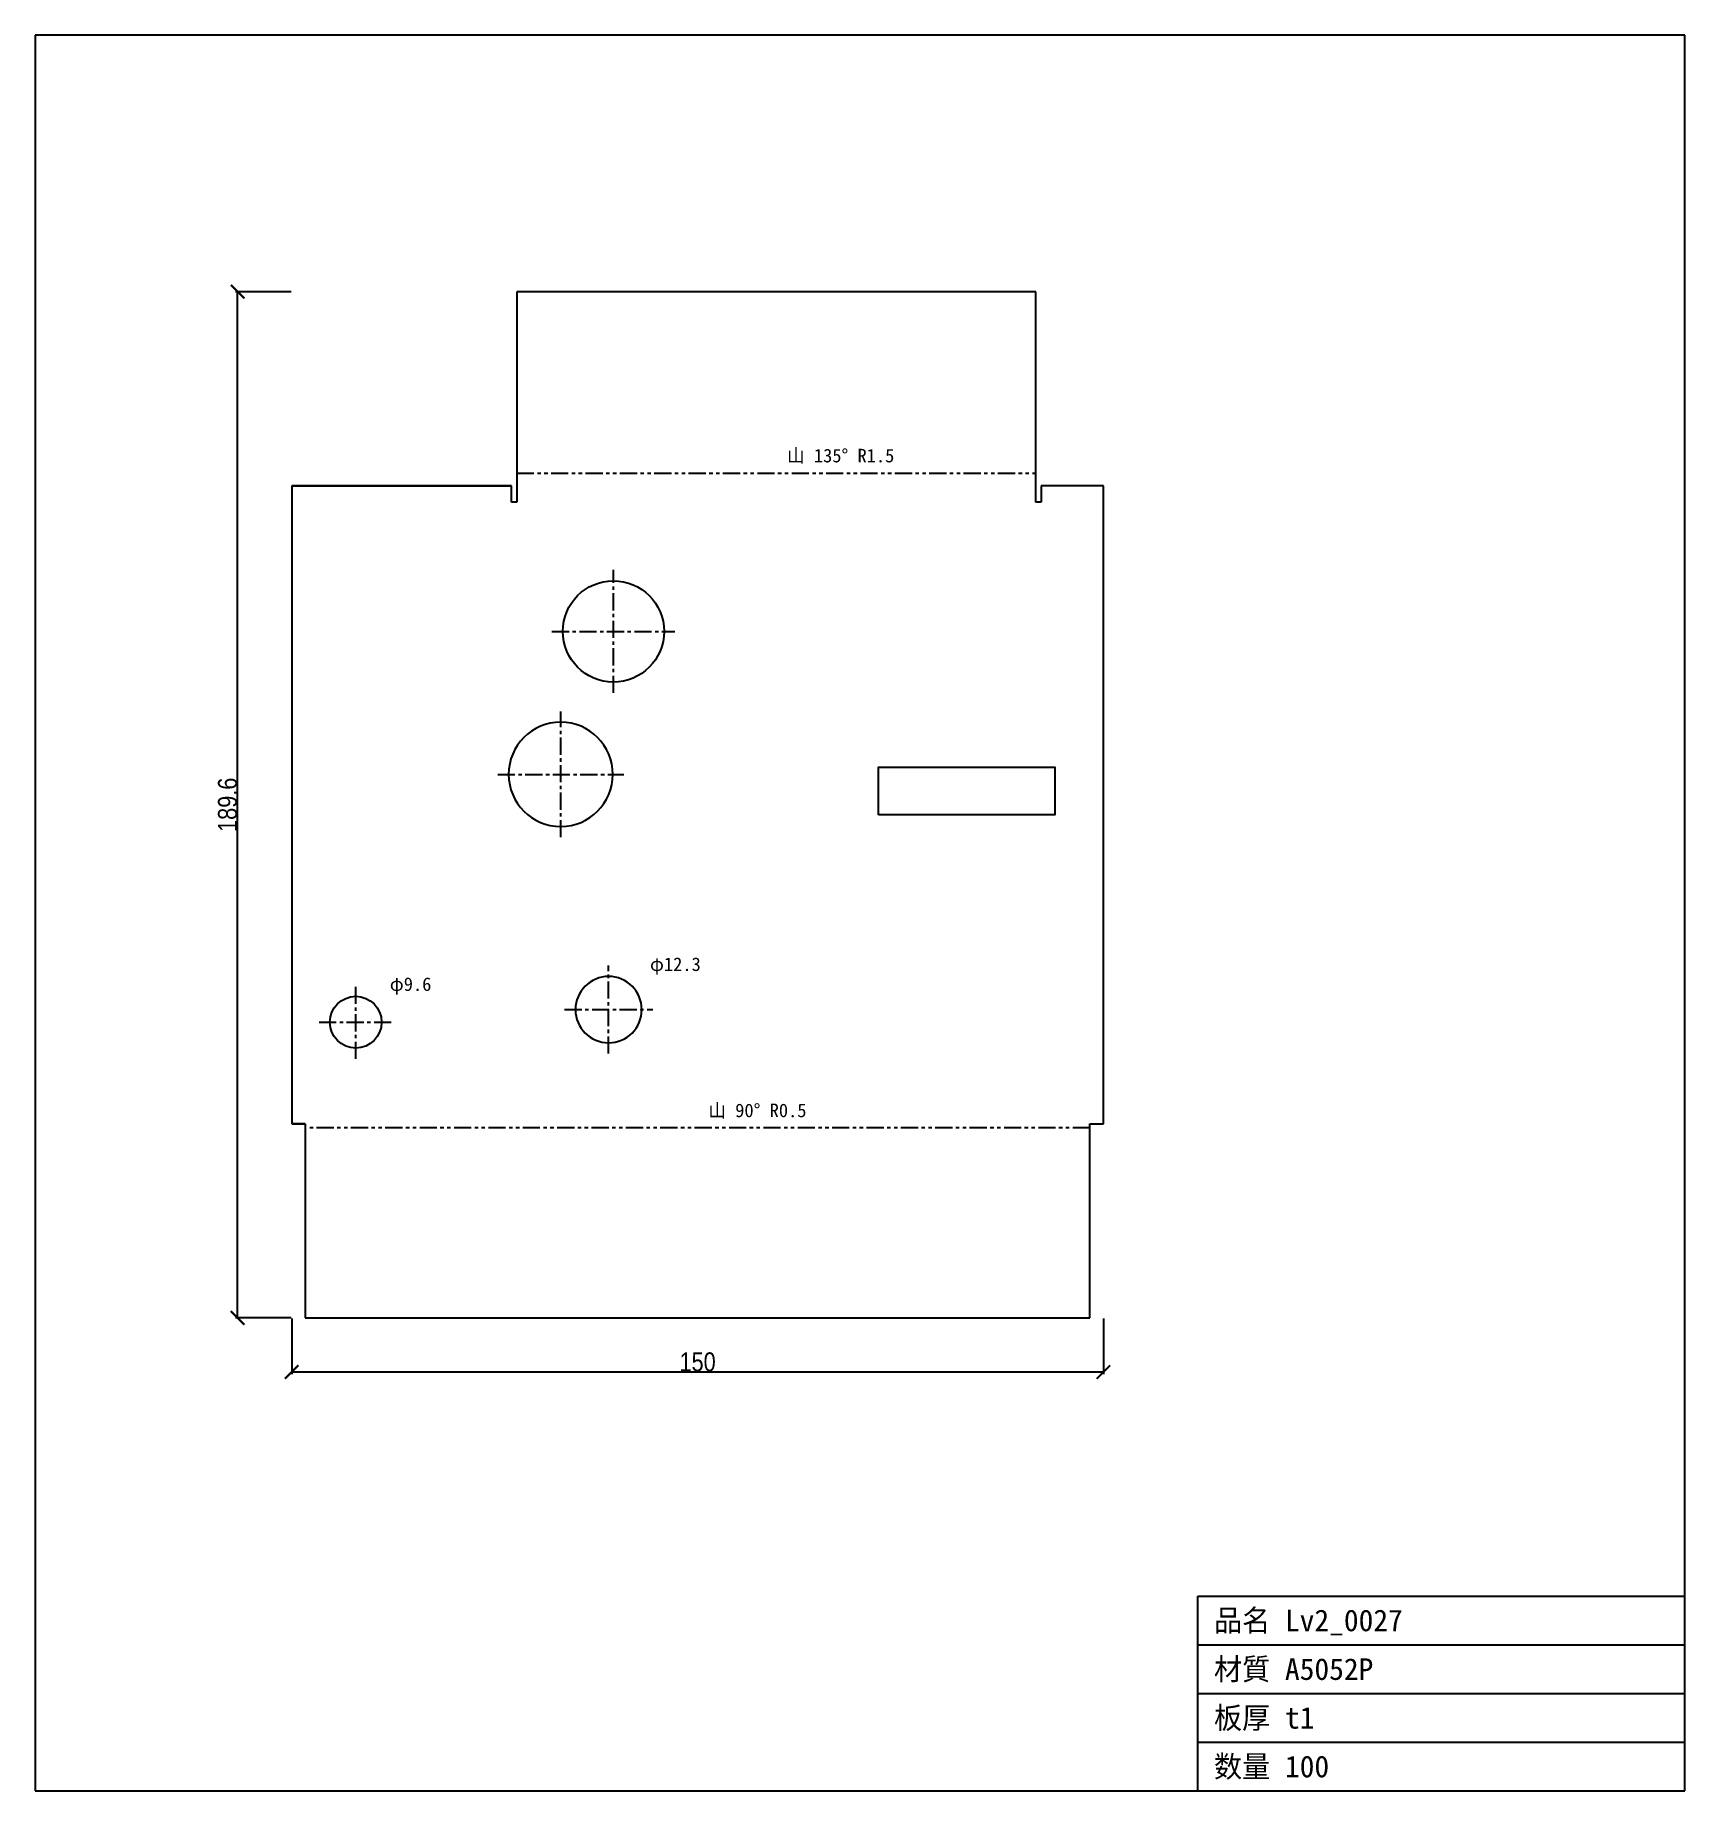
# Model space of a CAD drawing. Header units: millimetres. Extents: x -47 to 257, y -123 to 201.
import ezdxf

# ---------------------------------------------------------------- set-up
doc = ezdxf.new("R2010")
doc.units = ezdxf.units.MM
doc.linetypes.add('CENTER', pattern=[5.08, 3.175, -0.635, 0.635, -0.635])
doc.linetypes.add('PHANTOM', pattern=[6.35, 3.175, -0.635, 0.635, -0.635, 0.635, -0.635])
doc.styles.add('OpenSansCondensed-Light', font='OpenSansCondensed-Light.ttf')
doc.dimstyles.new('EZDXF', dxfattribs={"dimtxt": 0.25, "dimasz": 0.175, "dimexe": 0.375, "dimexo": 0.125, "dimgap": 0.1, "dimtad": 1, "dimlfac": 100, "dimzin": 12, "dimdsep": 46, "dimtxsty": 'OpenSansCondensed-Light', "dimblk": 'ARCHTICK', "dimcen": 2.5, "dimazin": 3, "dimtfac": 0.5, "dimtmove": 2, "dimatfit": 3})

# ---------------------------------------------------------------- blocks, each defined once
blk = doc.blocks.new('_ARCHTICK')
at = {"color": 0, "linetype": 'BYBLOCK', "const_width": 0.15}
blk.add_lwpolyline([(-0.5, -0.5), (0.5, 0.5)], dxfattribs=at)

msp = doc.modelspace()

# ---------------------------------------------------------------- linework, layer by layer
at = {"color": 7, "linetype": 'CONTINUOUS'}
for p, q in [((257.37, 201.16), (-47.41, 201.16)), ((-47.41, 201.16), (-47.41, -123.28)), ((257.37, -123.28), (257.37, 201.16)), ((137.44, 153.75), (41.57, 153.75)), ((41.57, 153.75), (41.57, 114.86)), ((137.44, 141.17), (137.44, 153.75)), ((137.44, 134.11), (137.44, 141.17)), ((137.44, 127.69), (137.44, 134.11)), ((137.44, 114.86), (137.44, 127.69)), ((19.35, 117.86), (0, 117.86)), ((0, 117.86), (40.57, 117.86)), ((0, 117.86), (0, 63.99)), ((21.66, 117.86), (19.35, 117.86)), ((24.18, 117.86), (21.66, 117.86)), ((40.57, 117.86), (24.18, 117.86)), ((40.57, 114.86), (40.57, 117.86)), ((149.96, 117.86), (138.44, 117.86)), ((138.44, 117.86), (138.44, 114.86)), ((149.96, 82.36), (149.96, 117.86)), ((41.57, 114.86), (40.57, 114.86)), ((138.44, 114.86), (137.44, 114.86)), ((149.96, 45.84), (149.96, 82.36)), ((0, 63.99), (0, 43.91)), ((149.96, 32.42), (149.96, 45.84)), ((0, 43.91), (0, 23.93)), ((149.96, 0), (149.96, 32.42)), ((0, 23.93), (0, 0)), ((0, 0), (2.5, 0)), ((2.5, 0), (0, 0)), ((2.5, 0), (2.5, -35.88)), ((147.46, 0), (149.96, 0)), ((147.46, -35.88), (147.46, 0)), ((2.5, -35.88), (147.46, -35.88)), ((167.37, -123.28), (167.37, -87.28)), ((167.37, -87.28), (257.37, -87.28)), ((167.37, -96.28), (257.37, -96.28)), ((167.37, -105.28), (257.37, -105.28)), ((167.37, -114.28), (257.37, -114.28)), ((-47.41, -123.28), (257.37, -123.28))]:
    msp.add_line(p, q, dxfattribs=at)
at = {"color": 3, "linetype": 'PHANTOM'}
for p, q in [((41.57, 120.21), (137.44, 120.21)), ((147.46, -0.79), (2.5, -0.79))]:
    msp.add_line(p, q, dxfattribs=at)
at = {"color": 1, "linetype": 'CENTER'}
for p, q in [((59.43, 79.61), (59.43, 102.33)), ((48.07, 90.97), (70.79, 90.97)), ((49.7, 52.93), (49.7, 76.19)), ((38.07, 64.56), (61.33, 64.56)), ((58.54, 12.95), (58.54, 29.22)), ((11.83, 11.98), (11.83, 25.54)), ((50.41, 21.08), (66.68, 21.08)), ((5.05, 18.76), (18.61, 18.76))]:
    msp.add_line(p, q, dxfattribs=at)
at = {"color": 7, "linetype": 'CONTINUOUS'}
msp.add_lwpolyline([(108.43, 57.1), (108.43, 65.89), (140.96, 65.89), (140.96, 57.1)], close=True, dxfattribs=at)
for centre, radius in [((59.43, 90.97), 9.36), ((11.83, 18.76), 4.78)]:
    msp.add_circle(centre, radius, dxfattribs=at)
for centre, radius, start, end in [((49.7, 64.56), 9.63, 0, 180), ((49.7, 64.56), 9.63, 180, 0), ((58.54, 21.08), 6.13, 0, 180), ((58.54, 21.08), 6.13, 180, 0)]:
    msp.add_arc(centre, radius, start, end, dxfattribs=at)

# ---------------------------------------------------------------- texts
at = {"color": 2}
for s, height, p in [('山 135° R1.5', 2.5, (91.51, 122.21)), ('φ12.3', 2.5, (66.18, 28.22)), ('φ9.6', 2.5, (18.11, 24.54)), ('山 90° R0.5', 2.5, (76.98, 1.21)), ('品名 Lv2_0027', 4, (170.37, -93.78)), ('材質 A5052P', 4, (170.37, -102.78)), ('板厚 t1', 4, (170.37, -111.78)), ('数量 100', 4, (170.37, -120.78))]:
    msp.add_text(s, height=height, dxfattribs=at).set_placement(p)

# ---------------------------------------------------------------- dimensions: what is measured, and where the dimension line sits
at = {"color": 8}
msp.add_linear_dim(base=(-10, -35.88), p1=(0, -35.88), p2=(0, 153.75), angle=90, dimstyle='EZDXF', override={"dimtxt": 3.5, "dimasz": 2.5, "dimdec": 1, "dimlfac": 1}, dxfattribs=at).render()
msp.add_linear_dim(base=(0, -45.88), p1=(0, -35.88), p2=(149.96, -35.88), dimstyle='EZDXF', override={"dimtxt": 3.5, "dimasz": 2.5, "dimdec": 1, "dimlfac": 1}, dxfattribs=at).render()

doc.saveas('drawing.dxf')
